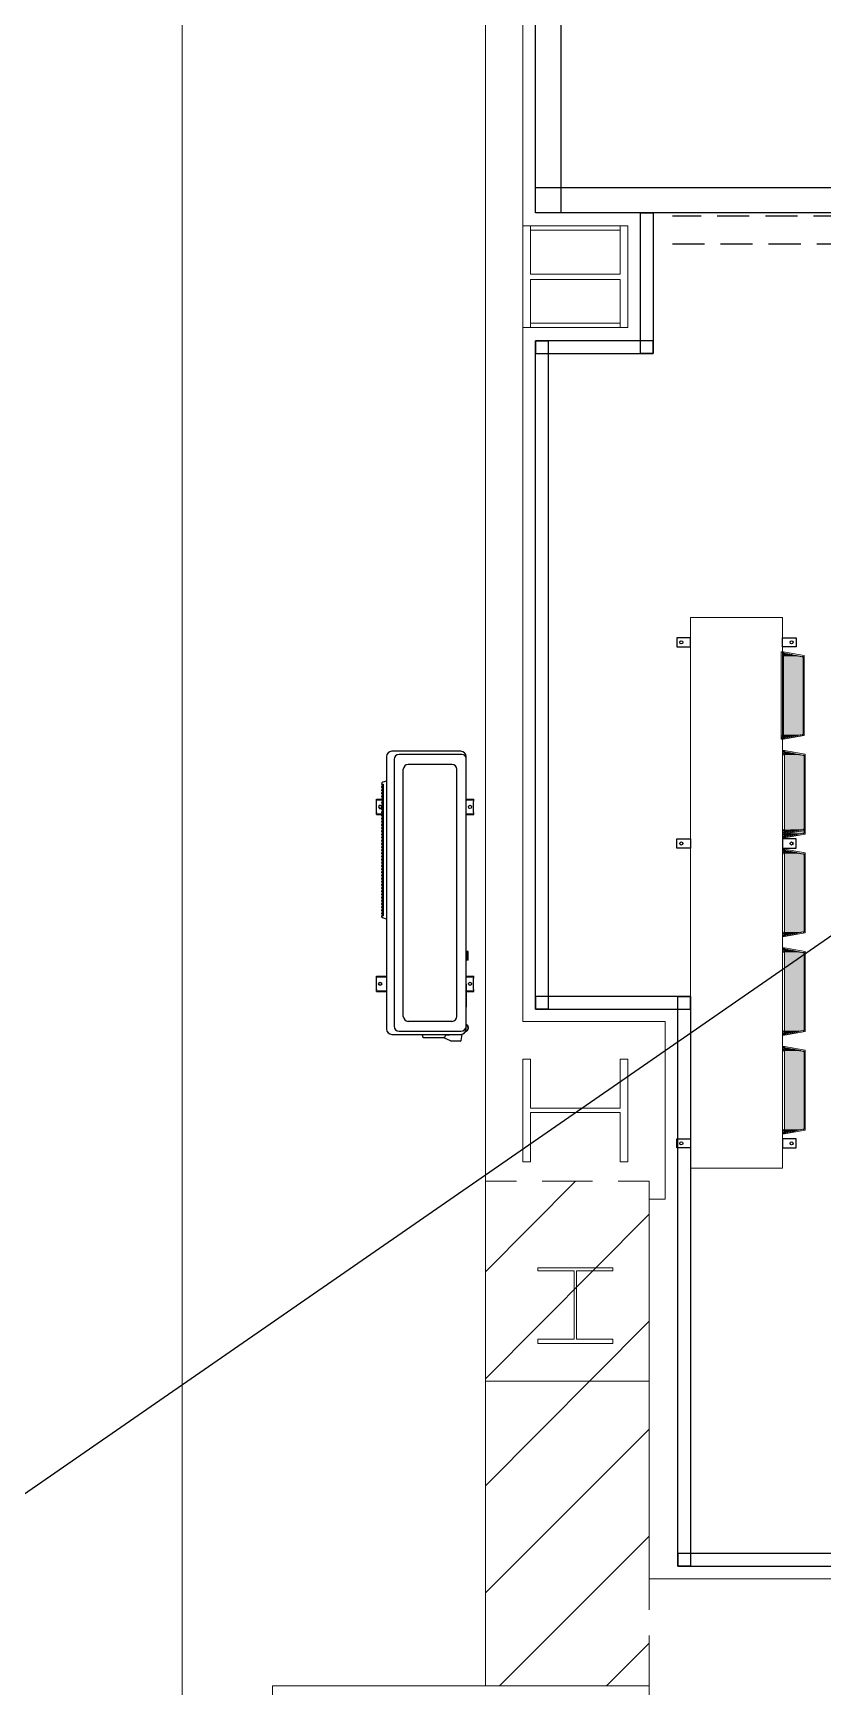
# Model space of a CAD drawing. Header units: millimetres. Extents: x -15161 to 10473752, y -72817 to 33960.
# Drawn here: x -2012 to -1700, y -31514 to -30859 of the extents above; entities that cross this region are included whole.
import ezdxf

# ---------------------------------------------------------------- set-up
doc = ezdxf.new("R2010")
doc.units = ezdxf.units.MM
doc.linetypes.add('DASHED', pattern=[0.75, 0.5, -0.25])
doc.linetypes.add('HIDDEN', pattern=[9.525, 6.35, -3.175])
doc.layers.add('1', color=7, linetype='Continuous', lineweight=9)
doc.layers.add('添利-門', color=150, linetype='Continuous', lineweight=25)
doc.layers.add('HIDDEN', color=2, linetype='DASHED')
doc.layers.add('PDF_幾何圖形', color=7, linetype='Continuous')

# ---------------------------------------------------------------- blocks, each defined once
blk = doc.blocks.new('機組1140116')
h = blk.add_hatch(color=230)
h.dxf.hatch_style = 1
h.paths.add_polyline_path([(-1707.52, -25245.33), (-1715.24, -25243.93), (-1715.24, -25245.16), (-1715.24, -25277.52), (-1707.52, -25276.12)])
h = blk.add_hatch(color=230)
h.dxf.hatch_style = 1
h.paths.add_polyline_path([(-1707.07, -25284.39), (-1714.79, -25282.99), (-1714.79, -25284.21), (-1714.79, -25316.58), (-1707.07, -25315.17)])
h = blk.add_hatch(color=230)
h.dxf.hatch_style = 1
h.paths.add_polyline_path([(-1707.07, -25323.45), (-1714.79, -25322.04), (-1714.79, -25323.27), (-1714.79, -25355.64), (-1707.07, -25354.23)])
h = blk.add_hatch(color=230)
h.dxf.hatch_style = 1
h.paths.add_polyline_path([(-1707.07, -25362.51), (-1714.79, -25361.1), (-1714.79, -25362.33), (-1714.79, -25394.7), (-1707.07, -25393.29)])
h = blk.add_hatch(color=230)
h.dxf.hatch_style = 1
h.paths.add_polyline_path([(-1707.07, -25401.56), (-1714.79, -25400.16), (-1714.79, -25401.39), (-1714.79, -25433.75), (-1707.07, -25432.35)])
h = blk.add_hatch(color=230)
h.dxf.hatch_style = 1
h.paths.add_polyline_path([(-1707.07, -25401.56), (-1714.79, -25400.16), (-1714.79, -25401.39), (-1714.79, -25433.75), (-1707.07, -25432.35)])
at = {"layer": '1'}
h = blk.add_hatch(color=230, dxfattribs=at)
h.dxf.hatch_style = 1
h.paths.add_polyline_path([(-1715.24, -25243.93), (-1715.24, -25245.16), (-1707.73, -25245.29)])
h = blk.add_hatch(color=230, dxfattribs=at)
h.dxf.hatch_style = 1
h.paths.add_polyline_path([(-1715.24, -25277.52), (-1715.24, -25276.29), (-1707.73, -25276.16)])
h = blk.add_hatch(color=230, dxfattribs=at)
h.dxf.hatch_style = 1
h.paths.add_polyline_path([(-1715.24, -25277.52), (-1715.24, -25276.29), (-1707.73, -25276.16)])
h = blk.add_hatch(color=230, dxfattribs=at)
h.dxf.hatch_style = 1
h.paths.add_polyline_path([(-1714.79, -25282.99), (-1714.79, -25284.21), (-1707.28, -25284.35)])
h = blk.add_hatch(color=230, dxfattribs=at)
h.dxf.hatch_style = 1
h.paths.add_polyline_path([(-1714.79, -25315.03), (-1714.79, -25313.81), (-1707.28, -25313.67)])
h = blk.add_hatch(color=230, dxfattribs=at)
h.dxf.hatch_style = 1
h.paths.add_polyline_path([(-1714.79, -25315.03), (-1714.79, -25313.81), (-1707.28, -25313.67)])
h = blk.add_hatch(color=230, dxfattribs=at)
h.dxf.hatch_style = 1
h.paths.add_polyline_path([(-1714.79, -25315.03), (-1714.79, -25313.81), (-1707.28, -25313.67)])
h = blk.add_hatch(color=230, dxfattribs=at)
h.dxf.hatch_style = 1
h.paths.add_polyline_path([(-1714.79, -25315.03), (-1714.79, -25313.81), (-1707.28, -25313.67)])
h = blk.add_hatch(color=230, dxfattribs=at)
h.dxf.hatch_style = 1
h.paths.add_polyline_path([(-1714.79, -25316.58), (-1714.79, -25315.35), (-1707.28, -25315.21)])
h = blk.add_hatch(color=230, dxfattribs=at)
h.dxf.hatch_style = 1
h.paths.add_polyline_path([(-1714.79, -25316.58), (-1714.79, -25315.35), (-1707.28, -25315.21)])
h = blk.add_hatch(color=230, dxfattribs=at)
h.dxf.hatch_style = 1
h.paths.add_polyline_path([(-1714.79, -25322.04), (-1714.79, -25323.27), (-1707.28, -25323.41)])
h = blk.add_hatch(color=230, dxfattribs=at)
h.dxf.hatch_style = 1
h.paths.add_polyline_path([(-1714.79, -25355.64), (-1714.79, -25354.41), (-1707.28, -25354.27)])
h = blk.add_hatch(color=230, dxfattribs=at)
h.dxf.hatch_style = 1
h.paths.add_polyline_path([(-1714.79, -25355.64), (-1714.79, -25354.41), (-1707.28, -25354.27)])
h = blk.add_hatch(color=230, dxfattribs=at)
h.dxf.hatch_style = 1
h.paths.add_polyline_path([(-1714.79, -25361.1), (-1714.79, -25362.33), (-1707.28, -25362.47)])
h = blk.add_hatch(color=230, dxfattribs=at)
h.dxf.hatch_style = 1
h.paths.add_polyline_path([(-1714.79, -25394.7), (-1714.79, -25393.47), (-1707.28, -25393.33)])
h = blk.add_hatch(color=230, dxfattribs=at)
h.dxf.hatch_style = 1
h.paths.add_polyline_path([(-1714.79, -25394.7), (-1714.79, -25393.47), (-1707.28, -25393.33)])
h = blk.add_hatch(color=230, dxfattribs=at)
h.dxf.hatch_style = 1
h.paths.add_polyline_path([(-1714.79, -25400.16), (-1714.79, -25401.39), (-1707.28, -25401.53)])
h = blk.add_hatch(color=230, dxfattribs=at)
h.dxf.hatch_style = 1
h.paths.add_polyline_path([(-1714.79, -25400.16), (-1714.79, -25401.39), (-1707.28, -25401.53)])
h = blk.add_hatch(color=230, dxfattribs=at)
h.dxf.hatch_style = 1
h.paths.add_polyline_path([(-1714.79, -25433.75), (-1714.79, -25432.53), (-1707.28, -25432.39)])
h = blk.add_hatch(color=230, dxfattribs=at)
h.dxf.hatch_style = 1
h.paths.add_polyline_path([(-1714.79, -25433.75), (-1714.79, -25432.53), (-1707.28, -25432.39)])
h = blk.add_hatch(color=230, dxfattribs=at)
h.dxf.hatch_style = 1
h.paths.add_polyline_path([(-1714.79, -25433.75), (-1714.79, -25432.53), (-1707.28, -25432.39)])
h = blk.add_hatch(color=230, dxfattribs=at)
h.dxf.hatch_style = 1
h.paths.add_polyline_path([(-1714.79, -25433.75), (-1714.79, -25432.53), (-1707.28, -25432.39)])
at = {"color": 230}
for p, q in [((-1707.06, -25253.75), (-1707.07, -25253.75)), ((-1707.06, -25267.7), (-1707.07, -25267.7)), ((-1872.32, -25284.9), (-1872.32, -25392.78)), ((-1842.88, -25282.82), (-1870.24, -25282.82)), ((-1842.48, -25284.02), (-1867.23, -25284.02)), ((-1840.8, -25392.78), (-1840.8, -25284.9)), ((-1869.31, -25286.1), (-1869.31, -25391.58)), ((-1865.66, -25387.76), (-1865.66, -25289.92)), ((-1846.4, -25287.97), (-1863.71, -25287.97)), ((-1844.46, -25387.76), (-1844.46, -25289.92)), ((-1874.32, -25296.86), (-1874.32, -25297.07)), ((-1874.32, -25298.11), (-1874.32, -25298.33)), ((-1873.82, -25296.79), (-1874.27, -25296.81)), ((-1873.82, -25297.14), (-1874.27, -25297.12)), ((-1873.82, -25298.04), (-1874.27, -25298.06)), ((-1874.25, -25295.87), (-1873.68, -25295.86)), ((-1873.97, -25295.86), (-1873.97, -25296.75)), ((-1873.97, -25297.18), (-1873.97, -25298)), ((-1873.82, -25295.86), (-1873.82, -25296.79)), ((-1873.82, -25296.79), (-1873.82, -25296.82)), ((-1873.82, -25296.82), (-1873.68, -25296.82)), ((-1873.82, -25297.12), (-1873.68, -25297.12)), ((-1873.82, -25297.12), (-1873.82, -25297.14)), ((-1873.82, -25297.14), (-1873.82, -25298.04)), ((-1873.82, -25298.04), (-1873.82, -25298.07)), ((-1873.82, -25298.07), (-1873.68, -25298.07)), ((-1872.32, -25294.64), (-1873.75, -25295.07)), ((-1873.68, -25295.86), (-1873.68, -25348)), ((-1706.6, -25292.8), (-1706.61, -25292.8)), ((-1876.32, -25302.45), (-1876.32, -25301.82)), ((-1876.32, -25301.82), (-1874.3, -25301.82)), ((-1876.32, -25302.05), (-1874.32, -25302.05)), ((-1876.22, -25302.62), (-1876.32, -25302.45)), ((-1876.22, -25307.02), (-1876.22, -25302.62)), ((-1874.32, -25299.36), (-1874.32, -25299.58)), ((-1874.32, -25300.61), (-1874.32, -25300.83)), ((-1874.32, -25301.86), (-1874.32, -25302.08)), ((-1874.32, -25303.11), (-1874.32, -25303.33)), ((-1874.32, -25304.36), (-1874.32, -25304.58)), ((-1873.82, -25298.39), (-1874.27, -25298.38)), ((-1873.82, -25299.29), (-1874.27, -25299.31)), ((-1873.82, -25299.64), (-1874.27, -25299.63)), ((-1873.82, -25300.54), (-1874.27, -25300.56)), ((-1873.82, -25300.89), (-1874.27, -25300.88)), ((-1873.82, -25301.79), (-1874.27, -25301.81)), ((-1873.82, -25302.14), (-1874.27, -25302.13)), ((-1873.82, -25303.05), (-1874.27, -25303.06)), ((-1873.82, -25303.4), (-1874.27, -25303.38)), ((-1873.82, -25304.3), (-1874.27, -25304.31)), ((-1873.82, -25304.65), (-1874.27, -25304.63)), ((-1873.97, -25298.44), (-1873.97, -25299.25)), ((-1873.97, -25299.69), (-1873.97, -25300.5)), ((-1873.97, -25300.94), (-1873.97, -25301.75)), ((-1873.97, -25302.19), (-1873.97, -25303)), ((-1873.97, -25303.44), (-1873.97, -25304.25)), ((-1873.97, -25304.69), (-1873.97, -25305.5)), ((-1873.82, -25298.37), (-1873.82, -25298.39)), ((-1873.82, -25298.37), (-1873.68, -25298.37)), ((-1873.82, -25298.39), (-1873.82, -25299.29)), ((-1873.82, -25299.29), (-1873.82, -25299.32)), ((-1873.82, -25299.32), (-1873.68, -25299.32)), ((-1873.82, -25299.62), (-1873.82, -25299.64)), ((-1873.82, -25299.62), (-1873.68, -25299.62)), ((-1873.82, -25299.64), (-1873.82, -25300.54)), ((-1873.82, -25300.54), (-1873.82, -25300.57)), ((-1873.82, -25300.57), (-1873.68, -25300.57)), ((-1873.82, -25300.87), (-1873.82, -25300.89)), ((-1873.82, -25300.87), (-1873.68, -25300.87)), ((-1873.82, -25300.89), (-1873.82, -25301.79)), ((-1873.82, -25301.79), (-1873.82, -25301.82)), ((-1873.82, -25301.82), (-1873.68, -25301.82)), ((-1873.82, -25302.12), (-1873.82, -25302.14)), ((-1873.82, -25302.12), (-1873.68, -25302.12)), ((-1873.82, -25302.14), (-1873.82, -25303.05)), ((-1873.82, -25303.05), (-1873.82, -25303.07)), ((-1873.82, -25303.07), (-1873.68, -25303.07)), ((-1873.82, -25303.37), (-1873.82, -25303.4)), ((-1873.82, -25303.37), (-1873.68, -25303.37)), ((-1873.82, -25303.4), (-1873.82, -25304.3)), ((-1873.82, -25304.3), (-1873.82, -25304.32)), ((-1873.82, -25304.32), (-1873.68, -25304.32)), ((-1873.82, -25304.62), (-1873.82, -25304.65)), ((-1873.82, -25304.62), (-1873.68, -25304.62)), ((-1873.82, -25304.65), (-1873.82, -25305.55)), ((-1840.8, -25301.82), (-1837.8, -25301.82)), ((-1840.8, -25302.05), (-1837.8, -25302.05)), ((-1837.9, -25302.62), (-1837.8, -25302.45)), ((-1837.9, -25307.02), (-1837.9, -25302.62)), ((-1837.8, -25302.45), (-1837.8, -25301.82)), ((-1876.22, -25307.02), (-1876.32, -25307.2)), ((-1876.32, -25307.82), (-1876.32, -25307.2)), ((-1876.32, -25307.59), (-1873.97, -25307.59)), ((-1876.32, -25307.82), (-1873.97, -25307.82)), ((-1874.32, -25305.61), (-1874.32, -25305.83)), ((-1874.32, -25306.87), (-1874.32, -25307.08)), ((-1874.32, -25308.12), (-1874.32, -25308.33)), ((-1874.32, -25309.37), (-1874.32, -25309.58)), ((-1874.32, -25310.62), (-1874.32, -25310.83)), ((-1873.82, -25305.55), (-1874.27, -25305.56)), ((-1873.82, -25305.9), (-1874.27, -25305.88)), ((-1873.82, -25306.8), (-1874.27, -25306.82)), ((-1873.82, -25307.15), (-1874.27, -25307.13)), ((-1873.82, -25308.05), (-1874.27, -25308.07)), ((-1873.82, -25308.4), (-1874.27, -25308.38)), ((-1873.82, -25309.3), (-1874.27, -25309.32)), ((-1873.82, -25309.65), (-1874.27, -25309.63)), ((-1873.82, -25310.55), (-1874.27, -25310.57)), ((-1873.82, -25310.9), (-1874.27, -25310.88)), ((-1873.97, -25305.94), (-1873.97, -25306.76)), ((-1873.97, -25307.19), (-1873.97, -25308.01)), ((-1873.97, -25308.44), (-1873.97, -25309.26)), ((-1873.97, -25309.69), (-1873.97, -25310.51)), ((-1873.97, -25310.94), (-1873.97, -25311.76)), ((-1873.82, -25305.55), (-1873.82, -25305.57)), ((-1873.82, -25305.57), (-1873.68, -25305.57)), ((-1873.82, -25305.87), (-1873.82, -25305.9)), ((-1873.82, -25305.87), (-1873.68, -25305.87)), ((-1873.82, -25305.9), (-1873.82, -25306.8)), ((-1873.82, -25306.8), (-1873.82, -25306.82)), ((-1873.82, -25306.82), (-1873.68, -25306.82)), ((-1873.82, -25307.12), (-1873.82, -25307.15)), ((-1873.82, -25307.12), (-1873.68, -25307.12)), ((-1873.82, -25307.15), (-1873.82, -25308.05)), ((-1873.82, -25308.05), (-1873.82, -25308.07)), ((-1873.82, -25308.07), (-1873.68, -25308.07)), ((-1873.82, -25308.37), (-1873.68, -25308.37)), ((-1873.82, -25308.37), (-1873.82, -25308.4)), ((-1873.82, -25308.4), (-1873.82, -25309.3)), ((-1873.82, -25309.3), (-1873.82, -25309.32)), ((-1873.82, -25309.32), (-1873.68, -25309.32)), ((-1873.82, -25309.62), (-1873.68, -25309.62)), ((-1873.82, -25309.62), (-1873.82, -25309.65)), ((-1873.82, -25309.65), (-1873.82, -25310.55)), ((-1873.82, -25310.55), (-1873.82, -25310.57)), ((-1873.82, -25310.57), (-1873.68, -25310.57)), ((-1873.82, -25310.87), (-1873.68, -25310.87)), ((-1873.82, -25310.87), (-1873.82, -25310.9)), ((-1873.82, -25310.9), (-1873.82, -25311.8)), ((-1840.8, -25307.59), (-1837.8, -25307.59)), ((-1840.8, -25307.82), (-1837.8, -25307.82)), ((-1837.9, -25307.02), (-1837.8, -25307.2)), ((-1837.8, -25307.82), (-1837.8, -25307.2)), ((-1706.6, -25306.76), (-1706.61, -25306.76)), ((-1874.32, -25311.87), (-1874.32, -25312.08)), ((-1874.32, -25313.12), (-1874.32, -25313.33)), ((-1874.32, -25314.37), (-1874.32, -25314.58)), ((-1874.32, -25315.62), (-1874.32, -25315.83)), ((-1874.32, -25316.87), (-1874.32, -25317.08)), ((-1873.82, -25311.8), (-1874.27, -25311.82)), ((-1873.82, -25312.15), (-1874.27, -25312.13)), ((-1873.82, -25313.05), (-1874.27, -25313.07)), ((-1873.82, -25313.4), (-1874.27, -25313.38)), ((-1873.82, -25314.3), (-1874.27, -25314.32)), ((-1873.82, -25314.65), (-1874.27, -25314.63)), ((-1873.82, -25315.55), (-1874.27, -25315.57)), ((-1873.82, -25315.9), (-1874.27, -25315.88)), ((-1873.82, -25316.8), (-1874.27, -25316.82)), ((-1873.82, -25317.15), (-1874.27, -25317.13)), ((-1873.97, -25312.19), (-1873.97, -25313.01)), ((-1873.97, -25313.44), (-1873.97, -25314.26)), ((-1873.97, -25314.69), (-1873.97, -25315.51)), ((-1873.97, -25315.94), (-1873.97, -25316.76)), ((-1873.97, -25317.19), (-1873.97, -25318.01)), ((-1873.82, -25311.8), (-1873.82, -25311.82)), ((-1873.82, -25311.82), (-1873.68, -25311.82)), ((-1873.82, -25312.12), (-1873.68, -25312.12)), ((-1873.82, -25312.12), (-1873.82, -25312.15)), ((-1873.82, -25312.15), (-1873.82, -25313.05)), ((-1873.82, -25313.05), (-1873.82, -25313.08)), ((-1873.82, -25313.08), (-1873.68, -25313.08)), ((-1873.82, -25313.38), (-1873.82, -25313.4)), ((-1873.82, -25313.38), (-1873.68, -25313.38)), ((-1873.82, -25313.4), (-1873.82, -25314.3)), ((-1873.82, -25314.3), (-1873.82, -25314.33)), ((-1873.82, -25314.33), (-1873.68, -25314.33)), ((-1873.82, -25314.63), (-1873.68, -25314.63)), ((-1873.82, -25314.63), (-1873.82, -25314.65)), ((-1873.82, -25314.65), (-1873.82, -25315.55)), ((-1873.82, -25315.55), (-1873.82, -25315.58)), ((-1873.82, -25315.58), (-1873.68, -25315.58)), ((-1873.82, -25315.88), (-1873.82, -25315.9)), ((-1873.82, -25315.88), (-1873.68, -25315.88)), ((-1873.82, -25315.9), (-1873.82, -25316.8)), ((-1873.82, -25316.8), (-1873.82, -25316.83)), ((-1873.82, -25316.83), (-1873.68, -25316.83)), ((-1873.82, -25317.13), (-1873.68, -25317.13)), ((-1873.82, -25317.13), (-1873.82, -25317.15)), ((-1873.82, -25317.15), (-1873.82, -25318.05)), ((-1874.32, -25318.12), (-1874.32, -25318.33)), ((-1874.32, -25319.37), (-1874.32, -25319.59)), ((-1874.32, -25320.62), (-1874.32, -25320.84)), ((-1874.32, -25321.87), (-1874.32, -25322.09)), ((-1874.32, -25323.12), (-1874.32, -25323.34)), ((-1873.82, -25318.05), (-1874.27, -25318.07)), ((-1873.82, -25318.4), (-1874.27, -25318.38)), ((-1873.82, -25319.3), (-1874.27, -25319.32)), ((-1873.82, -25319.65), (-1874.27, -25319.64)), ((-1873.82, -25320.55), (-1874.27, -25320.57)), ((-1873.82, -25320.9), (-1874.27, -25320.89)), ((-1873.82, -25321.8), (-1874.27, -25321.82)), ((-1873.82, -25322.15), (-1874.27, -25322.14)), ((-1873.82, -25323.05), (-1874.27, -25323.07)), ((-1873.82, -25323.4), (-1874.27, -25323.39)), ((-1873.82, -25324.31), (-1874.27, -25324.32)), ((-1873.97, -25318.44), (-1873.97, -25319.26)), ((-1873.97, -25319.7), (-1873.97, -25320.51)), ((-1873.97, -25320.95), (-1873.97, -25321.76)), ((-1873.97, -25322.2), (-1873.97, -25323.01)), ((-1873.97, -25323.45), (-1873.97, -25324.26)), ((-1873.82, -25318.05), (-1873.82, -25318.08)), ((-1873.82, -25318.08), (-1873.68, -25318.08)), ((-1873.82, -25318.38), (-1873.68, -25318.38)), ((-1873.82, -25318.38), (-1873.82, -25318.4)), ((-1873.82, -25318.4), (-1873.82, -25319.3)), ((-1873.82, -25319.3), (-1873.82, -25319.33)), ((-1873.82, -25319.33), (-1873.68, -25319.33)), ((-1873.82, -25319.63), (-1873.68, -25319.63)), ((-1873.82, -25319.63), (-1873.82, -25319.65)), ((-1873.82, -25319.65), (-1873.82, -25320.55)), ((-1873.82, -25320.55), (-1873.82, -25320.58)), ((-1873.82, -25320.58), (-1873.68, -25320.58)), ((-1873.82, -25320.88), (-1873.68, -25320.88)), ((-1873.82, -25320.88), (-1873.82, -25320.9)), ((-1873.82, -25320.9), (-1873.82, -25321.8)), ((-1873.82, -25321.8), (-1873.82, -25321.83)), ((-1873.82, -25321.83), (-1873.68, -25321.83)), ((-1873.82, -25322.13), (-1873.68, -25322.13)), ((-1873.82, -25322.13), (-1873.82, -25322.15)), ((-1873.82, -25322.15), (-1873.82, -25323.05)), ((-1873.82, -25323.05), (-1873.82, -25323.08)), ((-1873.82, -25323.08), (-1873.68, -25323.08)), ((-1873.82, -25323.38), (-1873.68, -25323.38)), ((-1873.82, -25323.38), (-1873.82, -25323.4)), ((-1873.82, -25323.4), (-1873.82, -25324.31)), ((-1873.82, -25324.31), (-1873.82, -25324.33)), ((-1873.82, -25324.33), (-1873.68, -25324.33)), ((-1874.32, -25324.37), (-1874.32, -25324.59)), ((-1874.32, -25325.62), (-1874.32, -25325.84)), ((-1874.32, -25326.87), (-1874.32, -25327.09)), ((-1874.32, -25328.13), (-1874.32, -25328.34)), ((-1874.32, -25329.38), (-1874.32, -25329.59)), ((-1874.32, -25330.63), (-1874.32, -25330.84)), ((-1873.82, -25324.66), (-1874.27, -25324.64)), ((-1873.82, -25325.56), (-1874.27, -25325.57)), ((-1873.82, -25325.91), (-1874.27, -25325.89)), ((-1873.82, -25326.81), (-1874.27, -25326.82)), ((-1873.82, -25327.16), (-1874.27, -25327.14)), ((-1873.82, -25328.06), (-1874.27, -25328.08)), ((-1873.82, -25328.41), (-1874.27, -25328.39)), ((-1873.82, -25329.31), (-1874.27, -25329.33)), ((-1873.82, -25329.66), (-1874.27, -25329.64)), ((-1873.82, -25330.56), (-1874.27, -25330.58)), ((-1873.82, -25330.91), (-1874.27, -25330.89)), ((-1873.97, -25324.7), (-1873.97, -25325.51)), ((-1873.97, -25325.95), (-1873.97, -25326.76)), ((-1873.97, -25327.2), (-1873.97, -25328.01)), ((-1873.97, -25328.45), (-1873.97, -25329.27)), ((-1873.97, -25329.7), (-1873.97, -25330.52)), ((-1873.82, -25324.63), (-1873.68, -25324.63)), ((-1873.82, -25324.63), (-1873.82, -25324.66)), ((-1873.82, -25324.66), (-1873.82, -25325.56)), ((-1873.82, -25325.56), (-1873.82, -25325.58)), ((-1873.82, -25325.58), (-1873.68, -25325.58)), ((-1873.82, -25325.88), (-1873.68, -25325.88)), ((-1873.82, -25325.88), (-1873.82, -25325.91)), ((-1873.82, -25325.91), (-1873.82, -25326.81)), ((-1873.82, -25326.81), (-1873.82, -25326.83)), ((-1873.82, -25326.83), (-1873.68, -25326.83)), ((-1873.82, -25327.13), (-1873.68, -25327.13)), ((-1873.82, -25327.13), (-1873.82, -25327.16)), ((-1873.82, -25327.16), (-1873.82, -25328.06)), ((-1873.82, -25328.06), (-1873.82, -25328.08)), ((-1873.82, -25328.08), (-1873.68, -25328.08)), ((-1873.82, -25328.38), (-1873.68, -25328.38)), ((-1873.82, -25328.38), (-1873.82, -25328.41)), ((-1873.82, -25328.41), (-1873.82, -25329.31)), ((-1873.82, -25329.31), (-1873.82, -25329.33)), ((-1873.82, -25329.33), (-1873.68, -25329.33)), ((-1873.82, -25329.63), (-1873.68, -25329.63)), ((-1873.82, -25329.63), (-1873.82, -25329.66)), ((-1873.82, -25329.66), (-1873.82, -25330.56)), ((-1873.82, -25330.56), (-1873.82, -25330.58)), ((-1873.82, -25330.58), (-1873.68, -25330.58)), ((-1873.82, -25330.88), (-1873.68, -25330.88)), ((-1873.82, -25330.88), (-1873.82, -25330.91)), ((-1873.82, -25330.91), (-1873.82, -25331.81)), ((-1874.32, -25331.88), (-1874.32, -25332.09)), ((-1874.32, -25333.13), (-1874.32, -25333.34)), ((-1874.32, -25334.38), (-1874.32, -25334.59)), ((-1874.32, -25335.63), (-1874.32, -25335.84)), ((-1874.32, -25336.88), (-1874.32, -25337.09)), ((-1873.82, -25331.81), (-1874.27, -25331.83)), ((-1873.82, -25332.16), (-1874.27, -25332.14)), ((-1873.82, -25333.06), (-1874.27, -25333.08)), ((-1873.82, -25333.41), (-1874.27, -25333.39)), ((-1873.82, -25334.31), (-1874.27, -25334.33)), ((-1873.82, -25334.66), (-1874.27, -25334.64)), ((-1873.82, -25335.56), (-1874.27, -25335.58)), ((-1873.82, -25335.91), (-1874.27, -25335.89)), ((-1873.82, -25336.81), (-1874.27, -25336.83)), ((-1873.82, -25337.16), (-1874.27, -25337.14)), ((-1873.97, -25330.95), (-1873.97, -25331.77)), ((-1873.97, -25332.2), (-1873.97, -25333.02)), ((-1873.97, -25333.45), (-1873.97, -25334.27)), ((-1873.97, -25334.7), (-1873.97, -25335.52)), ((-1873.97, -25335.95), (-1873.97, -25336.77)), ((-1873.97, -25337.2), (-1873.97, -25338.02)), ((-1873.82, -25331.81), (-1873.82, -25331.83)), ((-1873.82, -25331.83), (-1873.68, -25331.83)), ((-1873.82, -25332.13), (-1873.68, -25332.13)), ((-1873.82, -25332.13), (-1873.82, -25332.16)), ((-1873.82, -25332.16), (-1873.82, -25333.06)), ((-1873.82, -25333.06), (-1873.82, -25333.08)), ((-1873.82, -25333.08), (-1873.68, -25333.08)), ((-1873.82, -25333.38), (-1873.68, -25333.38)), ((-1873.82, -25333.38), (-1873.82, -25333.41)), ((-1873.82, -25333.41), (-1873.82, -25334.31)), ((-1873.82, -25334.31), (-1873.82, -25334.33)), ((-1873.82, -25334.33), (-1873.68, -25334.33)), ((-1873.82, -25334.64), (-1873.68, -25334.64)), ((-1873.82, -25334.64), (-1873.82, -25334.66)), ((-1873.82, -25334.66), (-1873.82, -25335.56)), ((-1873.82, -25335.56), (-1873.82, -25335.59)), ((-1873.82, -25335.59), (-1873.68, -25335.59)), ((-1873.82, -25335.89), (-1873.68, -25335.89)), ((-1873.82, -25335.89), (-1873.82, -25335.91)), ((-1873.82, -25335.91), (-1873.82, -25336.81)), ((-1873.82, -25336.81), (-1873.82, -25336.84)), ((-1873.82, -25336.84), (-1873.68, -25336.84)), ((-1873.82, -25337.14), (-1873.68, -25337.14)), ((-1873.82, -25337.14), (-1873.82, -25337.16)), ((-1873.82, -25337.16), (-1873.82, -25338.06)), ((-1706.6, -25331.86), (-1706.61, -25331.86)), ((-1874.32, -25338.13), (-1874.32, -25338.34)), ((-1874.32, -25339.38), (-1874.32, -25339.59)), ((-1874.32, -25340.63), (-1874.32, -25340.84)), ((-1874.32, -25341.88), (-1874.32, -25342.1)), ((-1874.32, -25343.13), (-1874.32, -25343.35)), ((-1873.82, -25338.06), (-1874.27, -25338.08)), ((-1873.82, -25338.41), (-1874.27, -25338.39)), ((-1873.82, -25339.31), (-1874.27, -25339.33)), ((-1873.82, -25339.66), (-1874.27, -25339.64)), ((-1873.82, -25340.56), (-1874.27, -25340.58)), ((-1873.82, -25340.91), (-1874.27, -25340.89)), ((-1873.82, -25341.81), (-1874.27, -25341.83)), ((-1873.82, -25342.16), (-1874.27, -25342.15)), ((-1873.82, -25343.06), (-1874.27, -25343.08)), ((-1873.82, -25343.41), (-1874.27, -25343.4)), ((-1873.97, -25338.45), (-1873.97, -25339.27)), ((-1873.97, -25339.7), (-1873.97, -25340.52)), ((-1873.97, -25340.96), (-1873.97, -25341.77)), ((-1873.97, -25342.21), (-1873.97, -25343.02)), ((-1873.97, -25343.46), (-1873.97, -25344.27)), ((-1873.82, -25338.06), (-1873.82, -25338.09)), ((-1873.82, -25338.09), (-1873.68, -25338.09)), ((-1873.82, -25338.39), (-1873.68, -25338.39)), ((-1873.82, -25338.39), (-1873.82, -25338.41)), ((-1873.82, -25338.41), (-1873.82, -25339.31)), ((-1873.82, -25339.31), (-1873.82, -25339.34)), ((-1873.82, -25339.34), (-1873.68, -25339.34)), ((-1873.82, -25339.64), (-1873.68, -25339.64)), ((-1873.82, -25339.64), (-1873.82, -25339.66)), ((-1873.82, -25339.66), (-1873.82, -25340.56)), ((-1873.82, -25340.56), (-1873.82, -25340.59)), ((-1873.82, -25340.59), (-1873.68, -25340.59)), ((-1873.82, -25340.89), (-1873.68, -25340.89)), ((-1873.82, -25340.89), (-1873.82, -25340.91)), ((-1873.82, -25340.91), (-1873.82, -25341.81)), ((-1873.82, -25341.81), (-1873.82, -25341.84)), ((-1873.82, -25341.84), (-1873.68, -25341.84)), ((-1873.82, -25342.14), (-1873.68, -25342.14)), ((-1873.82, -25342.14), (-1873.82, -25342.16)), ((-1873.82, -25342.16), (-1873.82, -25343.06)), ((-1873.82, -25343.06), (-1873.82, -25343.09)), ((-1873.82, -25343.09), (-1873.68, -25343.09)), ((-1873.82, -25343.39), (-1873.68, -25343.39)), ((-1873.82, -25343.39), (-1873.82, -25343.41)), ((-1873.82, -25343.41), (-1873.82, -25344.31)), ((-1874.32, -25344.38), (-1874.32, -25344.6)), ((-1874.32, -25345.63), (-1874.32, -25345.85)), ((-1874.32, -25346.88), (-1874.32, -25347.1)), ((-1874.32, -25348.02), (-1874.32, -25348.02)), ((-1873.82, -25344.31), (-1874.27, -25344.33)), ((-1873.82, -25344.66), (-1874.27, -25344.65)), ((-1873.82, -25345.57), (-1874.27, -25345.58)), ((-1873.82, -25345.92), (-1874.27, -25345.9)), ((-1873.82, -25346.82), (-1874.27, -25346.83)), ((-1873.82, -25347.17), (-1874.27, -25347.15)), ((-1873.82, -25347.97), (-1874.27, -25347.97)), ((-1873.97, -25344.71), (-1873.97, -25345.52)), ((-1873.97, -25345.96), (-1873.97, -25346.77)), ((-1873.97, -25347.21), (-1873.97, -25347.92)), ((-1873.82, -25344.31), (-1873.82, -25344.34)), ((-1873.82, -25344.34), (-1873.68, -25344.34)), ((-1873.82, -25344.64), (-1873.68, -25344.64)), ((-1873.82, -25344.64), (-1873.82, -25344.66)), ((-1873.82, -25344.66), (-1873.82, -25345.57)), ((-1873.82, -25345.57), (-1873.82, -25345.59)), ((-1873.82, -25345.59), (-1873.68, -25345.59)), ((-1873.82, -25345.89), (-1873.68, -25345.89)), ((-1873.82, -25345.89), (-1873.82, -25345.92)), ((-1873.82, -25345.92), (-1873.82, -25346.82)), ((-1873.82, -25346.82), (-1873.82, -25346.84)), ((-1873.82, -25346.84), (-1873.68, -25346.84)), ((-1873.82, -25347.14), (-1873.68, -25347.14)), ((-1873.82, -25347.14), (-1873.82, -25347.17)), ((-1873.82, -25347.17), (-1873.82, -25348)), ((-1873.82, -25348), (-1873.82, -25347.97)), ((-1873.82, -25348), (-1873.68, -25348)), ((-1872.32, -25349.22), (-1873.75, -25348.79)), ((-1706.6, -25345.82), (-1706.61, -25345.82)), ((-1840.8, -25362.4), (-1840.49, -25362.4)), ((-1839.98, -25362.1), (-1840.48, -25362.1)), ((-1840.48, -25365.5), (-1840.48, -25362.1)), ((-1839.98, -25365.5), (-1839.98, -25362.1)), ((-1840.8, -25365.2), (-1840.48, -25365.2)), ((-1839.98, -25365.5), (-1840.48, -25365.5)), ((-1876.32, -25371.85), (-1872.32, -25371.85)), ((-1876.32, -25372.48), (-1876.32, -25371.85)), ((-1876.32, -25372.08), (-1872.32, -25372.08)), ((-1876.22, -25372.65), (-1876.32, -25372.48)), ((-1876.22, -25377.06), (-1876.22, -25372.65)), ((-1840.8, -25371.85), (-1837.8, -25371.85)), ((-1840.8, -25372.08), (-1837.8, -25372.08)), ((-1840.8, -25375.01), (-1840.7, -25375.01)), ((-1840.6, -25384.01), (-1840.6, -25375.11)), ((-1837.9, -25372.65), (-1837.8, -25372.48)), ((-1837.9, -25377.06), (-1837.9, -25372.65)), ((-1837.8, -25372.48), (-1837.8, -25371.85)), ((-1706.6, -25370.92), (-1706.61, -25370.92)), ((-1876.22, -25377.06), (-1876.32, -25377.23)), ((-1876.32, -25377.86), (-1876.32, -25377.23)), ((-1876.32, -25377.63), (-1872.32, -25377.63)), ((-1876.32, -25377.86), (-1872.32, -25377.86)), ((-1840.6, -25377.63), (-1837.8, -25377.63)), ((-1840.6, -25377.86), (-1837.8, -25377.86)), ((-1837.9, -25377.06), (-1837.8, -25377.23)), ((-1837.8, -25377.86), (-1837.8, -25377.23)), ((-1846.4, -25389.71), (-1863.71, -25389.71)), ((-1840.7, -25384.11), (-1840.8, -25384.11)), ((-1706.6, -25384.88), (-1706.61, -25384.88)), ((-1870.24, -25394.86), (-1842.32, -25394.86)), ((-1867.23, -25393.66), (-1842.88, -25393.66)), ((-1859.01, -25394.86), (-1859.01, -25395.07)), ((-1848.2, -25395.07), (-1859.01, -25395.07)), ((-1858.16, -25395.07), (-1857.96, -25395.92)), ((-1857.81, -25396.07), (-1849.41, -25396.07)), ((-1849.33, -25395.07), (-1853.13, -25395.07)), ((-1846.99, -25397.48), (-1849.83, -25396.07)), ((-1849.06, -25395.07), (-1849.26, -25395.92)), ((-1847.32, -25395.17), (-1849.08, -25395.17)), ((-1848.2, -25394.86), (-1848.2, -25395.07)), ((-1842.36, -25395.07), (-1847.32, -25395.07)), ((-1847.32, -25395.17), (-1847.32, -25395.07)), ((-1842.81, -25397.24), (-1842.32, -25394.86)), ((-1840.44, -25393.52), (-1841.04, -25393.85)), ((-1840.44, -25391.14), (-1840.8, -25390.95)), ((-1843.16, -25397.52), (-1846.85, -25397.52)), ((-1706.6, -25409.98), (-1706.61, -25409.98)), ((-1706.6, -25409.98), (-1706.61, -25409.98)), ((-1706.6, -25423.94), (-1706.61, -25423.94)), ((-1706.6, -25423.94), (-1706.61, -25423.94))]:
    blk.add_line(p, q, dxfattribs=at)
for points in [[(-1757.48, -25237.83), (-1757.48, -25241.47), (-1752.03, -25241.47), (-1752.03, -25237.83)], [(-1710.24, -25237.83), (-1710.24, -25241.47), (-1715.69, -25241.47), (-1715.69, -25237.83)], [(-1757.48, -25321.13), (-1757.48, -25317.49), (-1752.03, -25317.49), (-1752.03, -25321.13)], [(-1710.24, -25321.13), (-1710.24, -25317.49), (-1715.69, -25317.49), (-1715.69, -25321.13)], [(-1757.48, -25439.85), (-1757.48, -25436.21), (-1752.03, -25436.21), (-1752.03, -25439.85)], [(-1710.24, -25439.85), (-1710.24, -25436.21), (-1715.69, -25436.21), (-1715.69, -25439.85)]]:
    blk.add_lwpolyline(points, close=True, dxfattribs=at)
for centre, radius in [((-1755.66, -25239.65), 0.604), ((-1712.06, -25239.65), 0.604), ((-1839.3, -25304.82), 0.625), ((-1755.66, -25319.31), 0.604), ((-1712.06, -25319.31), 0.604), ((-1874.82, -25374.86), 0.625), ((-1839.3, -25374.86), 0.625), ((-1755.66, -25438.03), 0.604), ((-1712.06, -25438.03), 0.604)]:
    blk.add_circle(centre, radius, dxfattribs=at)
for centre, radius, start, end in [((-1870.24, -25284.9), 2.08, 90, 180), ((-1867.23, -25286.1), 2.08, 90, 180), ((-1842.88, -25284.9), 2.08, 0, 90), ((-1842.48, -25285.7), 1.68, 0, 90), ((-1863.71, -25289.92), 1.95, 90, 180), ((-1846.4, -25289.92), 1.95, 0, 90), ((-1873.52, -25295.84), 0.8, 106.7, 178.73165), ((-1874.27, -25295.82), 0.05, 174.92506, 293.4811), ((-1874.27, -25296.86), 0.05, 92.29061, 180), ((-1874.27, -25297.07), 0.05, 180, 267.70939), ((-1874.27, -25298.11), 0.05, 92.29061, 180), ((-1874.02, -25296.75), 0.05, 272.29061, 0), ((-1874.02, -25297.18), 0.05, 0, 87.70939), ((-1874.82, -25304.82), 0.625, 36.8699, 18.00859), ((-1874.27, -25298.33), 0.05, 180, 267.70939), ((-1874.27, -25299.36), 0.05, 92.29061, 180), ((-1874.27, -25299.58), 0.05, 180, 267.70939), ((-1874.27, -25300.61), 0.05, 92.29061, 180), ((-1874.27, -25300.83), 0.05, 180, 267.70939), ((-1874.27, -25301.86), 0.05, 92.29061, 180), ((-1874.27, -25302.08), 0.05, 180, 267.70939), ((-1874.27, -25303.11), 0.05, 92.29061, 180), ((-1874.27, -25303.33), 0.05, 180, 267.70939), ((-1874.27, -25304.36), 0.05, 92.29061, 180), ((-1874.27, -25304.58), 0.05, 180, 267.70939), ((-1874.02, -25298.44), 0.05, 0, 87.70939), ((-1874.02, -25299.25), 0.05, 272.29061, 0), ((-1874.02, -25299.69), 0.05, 0, 87.70939), ((-1874.02, -25300.5), 0.05, 272.29061, 0), ((-1874.02, -25300.94), 0.05, 0, 87.70939), ((-1874.02, -25301.75), 0.05, 272.29061, 0), ((-1874.02, -25302.19), 0.05, 0, 87.70939), ((-1874.02, -25303), 0.05, 272.29061, 0), ((-1874.02, -25303.44), 0.05, 0, 87.70939), ((-1874.02, -25304.25), 0.05, 272.29061, 0), ((-1874.02, -25304.69), 0.05, 0, 87.70939), ((-1874.27, -25305.61), 0.05, 92.29061, 180), ((-1874.27, -25305.83), 0.05, 180, 267.70939), ((-1874.27, -25306.87), 0.05, 92.29061, 180), ((-1874.27, -25307.08), 0.05, 180, 267.70939), ((-1874.27, -25308.12), 0.05, 92.29061, 180), ((-1874.27, -25308.33), 0.05, 180, 267.70939), ((-1874.27, -25309.37), 0.05, 92.29061, 180), ((-1874.27, -25309.58), 0.05, 180, 267.70939), ((-1874.27, -25310.62), 0.05, 92.29061, 180), ((-1874.27, -25310.83), 0.05, 180, 267.70939), ((-1874.02, -25305.5), 0.05, 272.29061, 0), ((-1874.02, -25305.94), 0.05, 0, 87.70939), ((-1874.02, -25306.76), 0.05, 272.29061, 0), ((-1874.02, -25307.19), 0.05, 0, 87.70939), ((-1874.02, -25308.44), 0.05, 0, 87.70939), ((-1874.02, -25309.26), 0.05, 272.29061, 0), ((-1874.02, -25309.69), 0.05, 0, 87.70939), ((-1874.02, -25310.51), 0.05, 272.29061, 0), ((-1874.02, -25310.94), 0.05, 0, 87.70939), ((-1874.27, -25311.87), 0.05, 92.29061, 180), ((-1874.27, -25312.08), 0.05, 180, 267.70939), ((-1874.27, -25313.12), 0.05, 92.29061, 180), ((-1874.27, -25313.33), 0.05, 180, 267.70939), ((-1874.27, -25314.37), 0.05, 92.29061, 180), ((-1874.27, -25314.58), 0.05, 180, 267.70939), ((-1874.27, -25315.62), 0.05, 92.29061, 180), ((-1874.27, -25315.83), 0.05, 180, 267.70939), ((-1874.27, -25316.87), 0.05, 92.29061, 180), ((-1874.27, -25317.08), 0.05, 180, 267.70939), ((-1874.02, -25311.76), 0.05, 272.29061, 0), ((-1874.02, -25312.19), 0.05, 0, 87.70939), ((-1874.02, -25313.01), 0.05, 272.29061, 0), ((-1874.02, -25313.44), 0.05, 0, 87.70939), ((-1874.02, -25314.26), 0.05, 272.29061, 0), ((-1874.02, -25314.69), 0.05, 0, 87.70939), ((-1874.02, -25315.51), 0.05, 272.29061, 0), ((-1874.02, -25315.94), 0.05, 0, 87.70939), ((-1874.02, -25316.76), 0.05, 272.29061, 0), ((-1874.02, -25317.19), 0.05, 0, 87.70939), ((-1874.27, -25318.12), 0.05, 92.29061, 180), ((-1874.27, -25318.33), 0.05, 180, 267.70939), ((-1874.27, -25319.37), 0.05, 92.29061, 180), ((-1874.27, -25319.59), 0.05, 180, 267.70939), ((-1874.27, -25320.62), 0.05, 92.29061, 180), ((-1874.27, -25320.84), 0.05, 180, 267.70939), ((-1874.27, -25321.87), 0.05, 92.29061, 180), ((-1874.27, -25322.09), 0.05, 180, 267.70939), ((-1874.27, -25323.12), 0.05, 92.29061, 180), ((-1874.27, -25323.34), 0.05, 180, 267.70939), ((-1874.27, -25324.37), 0.05, 92.29061, 180), ((-1874.02, -25318.01), 0.05, 272.29061, 0), ((-1874.02, -25318.44), 0.05, 0, 87.70939), ((-1874.02, -25319.26), 0.05, 272.29061, 0), ((-1874.02, -25319.7), 0.05, 0, 87.70939), ((-1874.02, -25320.51), 0.05, 272.29061, 0), ((-1874.02, -25320.95), 0.05, 0, 87.70939), ((-1874.02, -25321.76), 0.05, 272.29061, 0), ((-1874.02, -25322.2), 0.05, 0, 87.70939), ((-1874.02, -25323.01), 0.05, 272.29061, 0), ((-1874.02, -25323.45), 0.05, 0, 87.70939), ((-1874.02, -25324.26), 0.05, 272.29061, 0), ((-1874.27, -25324.59), 0.05, 180, 267.70939), ((-1874.27, -25325.62), 0.05, 92.29061, 180), ((-1874.27, -25325.84), 0.05, 180, 267.70939), ((-1874.27, -25326.87), 0.05, 92.29061, 180), ((-1874.27, -25327.09), 0.05, 180, 267.70939), ((-1874.27, -25328.13), 0.05, 92.29061, 180), ((-1874.27, -25328.34), 0.05, 180, 267.70939), ((-1874.27, -25329.38), 0.05, 92.29061, 180), ((-1874.27, -25329.59), 0.05, 180, 267.70939), ((-1874.27, -25330.63), 0.05, 92.29061, 180), ((-1874.27, -25330.84), 0.05, 180, 267.70939), ((-1874.02, -25324.7), 0.05, 0, 87.70939), ((-1874.02, -25325.51), 0.05, 272.29061, 0), ((-1874.02, -25325.95), 0.05, 0, 87.70939), ((-1874.02, -25326.76), 0.05, 272.29061, 0), ((-1874.02, -25327.2), 0.05, 0, 87.70939), ((-1874.02, -25328.01), 0.05, 272.29061, 0), ((-1874.02, -25328.45), 0.05, 0, 87.70939), ((-1874.02, -25329.27), 0.05, 272.29061, 0), ((-1874.02, -25329.7), 0.05, 0, 87.70939), ((-1874.02, -25330.52), 0.05, 272.29061, 0), ((-1874.02, -25330.95), 0.05, 0, 87.70939), ((-1874.27, -25331.88), 0.05, 92.29061, 180), ((-1874.27, -25332.09), 0.05, 180, 267.70939), ((-1874.27, -25333.13), 0.05, 92.29061, 180), ((-1874.27, -25333.34), 0.05, 180, 267.70939), ((-1874.27, -25334.38), 0.05, 92.29061, 180), ((-1874.27, -25334.59), 0.05, 180, 267.70939), ((-1874.27, -25335.63), 0.05, 92.29061, 180), ((-1874.27, -25335.84), 0.05, 180, 267.70939), ((-1874.27, -25336.88), 0.05, 92.29061, 180), ((-1874.27, -25337.09), 0.05, 180, 267.70939), ((-1874.02, -25331.77), 0.05, 272.29061, 0), ((-1874.02, -25332.2), 0.05, 0, 87.70939), ((-1874.02, -25333.02), 0.05, 272.29061, 0), ((-1874.02, -25333.45), 0.05, 0, 87.70939), ((-1874.02, -25334.27), 0.05, 272.29061, 0), ((-1874.02, -25334.7), 0.05, 0, 87.70939), ((-1874.02, -25335.52), 0.05, 272.29061, 0), ((-1874.02, -25335.95), 0.05, 0, 87.70939), ((-1874.02, -25336.77), 0.05, 272.29061, 0), ((-1874.02, -25337.2), 0.05, 0, 87.70939), ((-1874.27, -25338.13), 0.05, 92.29061, 180), ((-1874.27, -25338.34), 0.05, 180, 267.70939), ((-1874.27, -25339.38), 0.05, 92.29061, 180), ((-1874.27, -25339.59), 0.05, 180, 267.70939), ((-1874.27, -25340.63), 0.05, 92.29061, 180), ((-1874.27, -25340.84), 0.05, 180, 267.70939), ((-1874.27, -25341.88), 0.05, 92.29061, 180), ((-1874.27, -25342.1), 0.05, 180, 267.70939), ((-1874.27, -25343.13), 0.05, 92.29061, 180), ((-1874.27, -25343.35), 0.05, 180, 267.70939), ((-1874.02, -25338.02), 0.05, 272.29061, 0), ((-1874.02, -25338.45), 0.05, 0, 87.70939), ((-1874.02, -25339.27), 0.05, 272.29061, 0), ((-1874.02, -25339.7), 0.05, 0, 87.70939), ((-1874.02, -25340.52), 0.05, 272.29061, 0), ((-1874.02, -25340.96), 0.05, 0, 87.70939), ((-1874.02, -25341.77), 0.05, 272.29061, 0), ((-1874.02, -25342.21), 0.05, 0, 87.70939), ((-1874.02, -25343.02), 0.05, 272.29061, 0), ((-1874.02, -25343.46), 0.05, 0, 87.70939), ((-1874.27, -25344.38), 0.05, 92.29061, 180), ((-1874.27, -25344.6), 0.05, 180, 267.70939), ((-1874.27, -25345.63), 0.05, 92.29061, 180), ((-1874.27, -25345.85), 0.05, 180, 267.70939), ((-1874.27, -25346.88), 0.05, 92.29061, 180), ((-1874.27, -25347.1), 0.05, 180, 267.70939), ((-1874.27, -25348.02), 0.05, 90, 180), ((-1873.52, -25348.02), 0.8, 179.54595, 253.3), ((-1874.02, -25347.92), 0.05, 270, 0), ((-1874.02, -25344.27), 0.05, 272.29061, 0), ((-1874.02, -25344.71), 0.05, 0, 87.70939), ((-1874.02, -25345.52), 0.05, 272.29061, 0), ((-1874.02, -25345.96), 0.05, 0, 87.70939), ((-1874.02, -25346.77), 0.05, 272.29061, 0), ((-1874.02, -25347.21), 0.05, 0, 87.70939), ((-1840.7, -25375.11), 0.1, 0, 90), ((-1863.71, -25387.76), 1.95, 180, 270), ((-1846.4, -25387.76), 1.95, 270, 0), ((-1840.7, -25384.01), 0.1, 270, 0), ((-1870.24, -25392.78), 2.08, 180, 270), ((-1867.23, -25391.58), 2.08, 180, 270), ((-1857.81, -25395.92), 0.15, 180, 270), ((-1849.41, -25395.92), 0.15, 270, 0), ((-1842.88, -25391.58), 2.08, 270, 0), ((-1842.88, -25392.78), 2.08, 270, 0), ((-1846.85, -25397.22), 0.3, 243.43757, 270), ((-1843.16, -25397.17), 0.35, 270, 348.27829)]:
    blk.add_arc(centre, radius, start, end, dxfattribs=at)
for centre, major_axis, start_param, end_param in [((-1841.38, -25392.33), (0, 1.6), 9.684374, 9.757549), ((-1840.69, -25392.33), (0, 1.25), 2.826934, 6.424598), ((-1840.69, -25392.33), (0, 1), 2.862646, 6.460287)]:
    blk.add_ellipse(centre, major_axis=major_axis, ratio=0.642788, start_param=start_param, end_param=end_param, dxfattribs=at)
at = {"layer": '1', "color": 230}
for p, q in [((-1715.69, -25229.84), (-1752.03, -25229.84)), ((-1752.03, -25447.84), (-1752.03, -25229.84)), ((-1715.69, -25447.84), (-1715.69, -25229.84)), ((-1707.07, -25244.83), (-1715.24, -25243.47)), ((-1707.52, -25276.12), (-1707.52, -25245.33)), ((-1707.07, -25276.62), (-1707.07, -25244.83)), ((-1715.24, -25277.98), (-1707.07, -25276.62)), ((-1706.61, -25283.89), (-1714.79, -25282.52)), ((-1707.07, -25315.17), (-1707.07, -25284.39)), ((-1706.61, -25315.68), (-1706.61, -25283.89)), ((-1715.69, -25338.84), (-1715.69, -25299.78)), ((-1752.03, -25307.96), (-1752.03, -25447.84)), ((-1715.69, -25447.84), (-1715.69, -25307.96)), ((-1714.79, -25315.5), (-1706.61, -25314.13)), ((-1714.79, -25315.5), (-1706.61, -25314.13)), ((-1714.79, -25317.04), (-1706.61, -25315.68)), ((-1706.61, -25322.94), (-1714.79, -25321.58)), ((-1707.07, -25354.23), (-1707.07, -25323.45)), ((-1706.61, -25354.74), (-1706.61, -25322.94)), ((-1714.79, -25356.1), (-1706.61, -25354.74)), ((-1706.61, -25362), (-1714.79, -25360.64)), ((-1707.07, -25393.29), (-1707.07, -25362.51)), ((-1706.61, -25393.79), (-1706.61, -25362)), ((-1714.79, -25395.16), (-1706.61, -25393.79)), ((-1706.61, -25401.06), (-1714.79, -25399.7)), ((-1706.61, -25401.06), (-1714.79, -25399.7)), ((-1707.07, -25432.35), (-1707.07, -25401.56)), ((-1707.07, -25432.35), (-1707.07, -25401.56)), ((-1706.61, -25432.85), (-1706.61, -25401.06)), ((-1706.61, -25432.85), (-1706.61, -25401.06)), ((-1714.79, -25434.22), (-1706.61, -25432.85)), ((-1714.79, -25434.22), (-1706.61, -25432.85)), ((-1752.03, -25447.84), (-1715.69, -25447.84))]:
    blk.add_line(p, q, dxfattribs=at)
for points in [[(-1716.15, -25277.98), (-1715.24, -25277.98), (-1715.24, -25243.47), (-1716.15, -25243.47)], [(-1715.69, -25317.04), (-1714.79, -25317.04), (-1714.79, -25282.52), (-1715.69, -25282.52)], [(-1715.69, -25356.1), (-1714.79, -25356.1), (-1714.79, -25321.58), (-1715.69, -25321.58)], [(-1715.69, -25395.16), (-1714.79, -25395.16), (-1714.79, -25360.64), (-1715.69, -25360.64)], [(-1715.69, -25434.22), (-1714.79, -25434.22), (-1714.79, -25399.7), (-1715.69, -25399.7)], [(-1715.69, -25434.22), (-1714.79, -25434.22), (-1714.79, -25399.7), (-1715.69, -25399.7)]]:
    blk.add_lwpolyline(points, close=True, dxfattribs=at)
at = {"layer": 'HIDDEN', "color": 230}
for p, q in [((-1715.24, -25243.93), (-1707.52, -25245.33)), ((-1715.24, -25277.52), (-1707.52, -25276.12)), ((-1714.79, -25282.99), (-1707.07, -25284.39)), ((-1714.79, -25315.03), (-1707.07, -25313.63)), ((-1714.79, -25315.03), (-1707.07, -25313.63)), ((-1714.79, -25316.58), (-1707.07, -25315.17)), ((-1714.79, -25322.04), (-1707.07, -25323.45)), ((-1714.79, -25355.64), (-1707.07, -25354.23)), ((-1714.79, -25361.1), (-1707.07, -25362.51)), ((-1714.79, -25394.7), (-1707.07, -25393.29)), ((-1714.79, -25400.16), (-1707.07, -25401.56)), ((-1714.79, -25400.16), (-1707.07, -25401.56)), ((-1714.79, -25433.75), (-1707.07, -25432.35)), ((-1714.79, -25433.75), (-1707.07, -25432.35))]:
    blk.add_line(p, q, dxfattribs=at)
for points in [[(-1715.69, -25245.16), (-1715.24, -25245.16), (-1715.24, -25243.7), (-1715.69, -25243.7)], [(-1715.69, -25276.29), (-1715.24, -25276.29), (-1715.24, -25277.75), (-1715.69, -25277.75)], [(-1715.24, -25284.21), (-1714.79, -25284.21), (-1714.79, -25282.76), (-1715.24, -25282.76)], [(-1715.24, -25313.81), (-1714.79, -25313.81), (-1714.79, -25315.26), (-1715.24, -25315.26)], [(-1715.24, -25313.81), (-1714.79, -25313.81), (-1714.79, -25315.26), (-1715.24, -25315.26)], [(-1715.24, -25315.35), (-1714.79, -25315.35), (-1714.79, -25316.8), (-1715.24, -25316.8)], [(-1715.24, -25323.27), (-1714.79, -25323.27), (-1714.79, -25321.82), (-1715.24, -25321.82)], [(-1715.24, -25354.41), (-1714.79, -25354.41), (-1714.79, -25355.86), (-1715.24, -25355.86)], [(-1715.24, -25362.33), (-1714.79, -25362.33), (-1714.79, -25360.88), (-1715.24, -25360.88)], [(-1715.24, -25393.47), (-1714.79, -25393.47), (-1714.79, -25394.92), (-1715.24, -25394.92)], [(-1715.24, -25401.39), (-1714.79, -25401.39), (-1714.79, -25399.94), (-1715.24, -25399.94)], [(-1715.24, -25401.39), (-1714.79, -25401.39), (-1714.79, -25399.94), (-1715.24, -25399.94)], [(-1715.24, -25432.53), (-1714.79, -25432.53), (-1714.79, -25433.98), (-1715.24, -25433.98)], [(-1715.24, -25432.53), (-1714.79, -25432.53), (-1714.79, -25433.98), (-1715.24, -25433.98)]]:
    blk.add_lwpolyline(points, close=True, dxfattribs=at)
blk = doc.blocks.new('建築底圖1140116')
at = {"layer": 'PDF_幾何圖形', "lineweight": 0}
for p, q in [((-1833.16, -22058.93), (-1833.16, -25652.78)), ((-1833.16, -25652.78), (-1917.42, -25652.78))]:
    blk.add_line(p, q, dxfattribs=at)
for points in [[(-1953.16, -21908.9), (-1953.16, -26352.25), (-559.74, -26173.15), (-558.05, -26185), (-1953.16, -26364.27)], [(-1833.16, -24779.72), (-1833.16, -24985.07), (-1818.34, -24985.07), (-1818.34, -25389.84), (-1762.03, -25389.84), (-1762.03, -25437.26), (-1762.03, -25389.84), (-1818.34, -25389.84)], [(-1833.16, -24985.07), (-1833.16, -25532.11), (-1768.38, -25532.11), (-1768.38, -25460.13), (-1762.03, -25460.13)], [(-1762.03, -25437.26), (-1762.03, -25460.13)], [(-1833.16, -25472.83), (-1833.16, -25452.93), (-1820.88, -25452.93)], [(-1833.16, -25488.92), (-1797.59, -25452.93)], [(-1810.72, -25452.93), (-1790.82, -25452.93)], [(-1780.66, -25452.93), (-1768.38, -25452.93), (-1768.38, -25472.83)], [(-1833.16, -25531.26), (-1768.38, -25466.06)], [(-1833.16, -25502.89), (-1833.16, -25482.99)], [(-1768.38, -25482.99), (-1768.38, -25502.89)], [(-1833.16, -25573.6), (-1768.38, -25508.4)], [(-1833.16, -25532.95), (-1833.16, -25512.63)], [(-1768.38, -25512.63), (-1768.38, -25532.95)], [(-1768.38, -25532.11), (-1768.38, -25610.44), (-1076.54, -25610.44), (-1076.54, -25532.11)], [(-1833.16, -25563.01), (-1833.16, -25542.69)], [(-1768.38, -25542.69), (-1768.38, -25563.01)], [(-1833.16, -25615.94), (-1768.38, -25551.16)], [(-1833.16, -25592.65), (-1833.16, -25572.75)], [(-1768.38, -25572.75), (-1768.38, -25592.65)], [(-1827.66, -25652.78), (-1768.38, -25593.5)], [(-1833.16, -25622.71), (-1833.16, -25602.81)], [(-1768.38, -25602.81), (-1768.38, -25622.71)], [(-1820.88, -25652.78), (-1833.16, -25652.78), (-1833.16, -25632.88)], [(-1785.32, -25652.78), (-1768.38, -25635.84)], [(-1768.38, -25632.88), (-1768.38, -25652.78), (-1780.66, -25652.78)], [(-1790.82, -25652.78), (-1810.72, -25652.78)]]:
    blk.add_lwpolyline(points, dxfattribs=at)
for points in [[(-1779.81, -25115.05), (-1776.85, -25115.05), (-1776.85, -25074.83), (-1779.81, -25074.83), (-1779.81, -25093.88), (-1815.38, -25093.88), (-1815.38, -25074.83), (-1818.34, -25074.83), (-1818.34, -25115.05), (-1815.38, -25115.05), (-1815.38, -25096), (-1779.81, -25096)], [(-1815.38, -25076.52), (-1815.38, -25074.83), (-1779.81, -25074.83), (-1779.81, -25076.52)], [(-1815.38, -25115.05), (-1815.38, -25113.36), (-1779.81, -25113.36), (-1779.81, -25115.05)], [(-1779.81, -25445.31), (-1776.85, -25445.31), (-1776.85, -25404.66), (-1779.81, -25404.66), (-1779.81, -25424.14), (-1815.38, -25424.14), (-1815.38, -25404.66), (-1818.34, -25404.66), (-1818.34, -25445.31), (-1815.38, -25445.31), (-1815.38, -25425.83), (-1779.81, -25425.83)], [(-1782.77, -25488.5), (-1782.77, -25487.23), (-1812.41, -25487.23), (-1812.41, -25488.5), (-1798.02, -25488.5), (-1798.02, -25515.59), (-1812.41, -25515.59), (-1812.41, -25517.29), (-1782.77, -25517.29), (-1782.77, -25515.59), (-1797.17, -25515.59), (-1797.17, -25488.5)], [(-1768.38, -25652.78), (-1768.38, -25775.56), (-1878.46, -25775.56), (-1878.46, -26175.68), (-578.19, -26175.68), (-1917.42, -26347.58), (-1917.42, -25652.78)]]:
    blk.add_lwpolyline(points, close=True, dxfattribs=at)

msp = doc.modelspace()

# ---------------------------------------------------------------- linework, layer by layer
at = {"color": 230}
msp.add_line((3360.8703, -27714.2015), (-2764.4316, -31955.9731), dxfattribs=at)
at = {"color": 190}
for points in [[(-1803.3405, -30380.565), (-1803.3405, -30930.0918), (-1813.3405, -30930.0918), (-1813.3405, -30380.565)], [(-1813.3405, -30920.0918), (-1022.001, -30920.0918), (-1022.001, -30930.0918), (-1813.3405, -30930.0918)]]:
    msp.add_lwpolyline(points, close=True, dxfattribs=at)
at = {"color": 30}
for points in [[(-1766.8471, -30930.0918), (-1766.8471, -30985.7383), (-1771.8471, -30985.7383), (-1771.8471, -30930.0918)], [(-1813.3405, -30985.7381), (-1766.8471, -30985.7381), (-1766.8471, -30980.7381), (-1813.3405, -30980.7381)], [(-1808.3405, -30980.7381), (-1808.3405, -31245.3147), (-1813.3405, -31245.3147), (-1813.3405, -30980.7381)], [(-1813.3405, -31245.3147), (-1752.028, -31245.3147), (-1752.028, -31240.3147), (-1813.3405, -31240.3147)], [(-1752.028, -31240.3147), (-1752.028, -31465.9076), (-1757.028, -31465.9076), (-1757.028, -31240.3147)], [(-1757.028, -31465.9076), (-1088.3136, -31465.9076), (-1088.3136, -31460.9076), (-1757.028, -31460.9076)]]:
    msp.add_lwpolyline(points, close=True, dxfattribs=at)
at = {"layer": '添利-門', "linetype": 'HIDDEN', "ltscale": 2}
for p, q in [((-1519.2182, -30931.4431), (-1759.2182, -30931.4431)), ((-1759.2182, -30942.4431), (-1519.2182, -30942.4431))]:
    msp.add_line(p, q, dxfattribs=at)

# ---------------------------------------------------------------- block references
at = {"color": 2}
msp.add_blockref('建築底圖1140116', (0, -5860.4722), dxfattribs=at)
msp.add_blockref('機組1140116', (0, -5860.4722))

doc.saveas('drawing.dxf')
